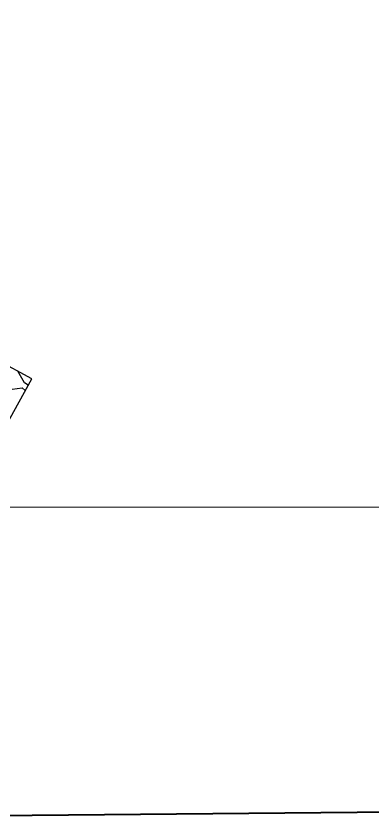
# Model space of a CAD drawing. Header units: inches. Extents: x -5337 to 1057, y 15227 to 19227.
# Drawn here: x -3577.38 to -3567.9, y 16320.64 to 16342.06 of the extents above; entities that cross this region are included whole.
import ezdxf

# ---------------------------------------------------------------- set-up
doc = ezdxf.new("R2010")
doc.units = ezdxf.units.IN
doc.header["$LTSCALE"] = 150
doc.header["$MEASUREMENT"] = 0
doc.linetypes.add('HIDDEN', pattern=[0.375, 0.25, -0.125])
for name, color, linetype in [('grid', 7, 'HIDDEN'), ('Level 9', 7, 'Continuous'), ('PAVING', 7, 'Continuous')]:
    doc.layers.add(name, color=color, linetype=linetype)

msp = doc.modelspace()

# ---------------------------------------------------------------- linework, layer by layer
at = {"layer": 'grid', "color": 252, "linetype": 'HIDDEN', "lineweight": 0, "ltscale": 0.6}
msp.add_line((-5232.144, 16328.984), (952.356, 16328.984), dxfattribs=at)
at = {"layer": 'Level 9', "linetype": 'Continuous', "lineweight": 40}
msp.add_line((-3533.893, 16321.176), (-3592.156, 16320.636), dxfattribs=at)
at = {"layer": 'PAVING', "color": 1}
for p, q in [((-3576.971, 16332.398), (-3594.485, 16342.055)), ((-3577.161, 16332.298), (-3577.337, 16332.601)), ((-3581.799, 16323.641), (-3576.971, 16332.398)), ((-3577.063, 16332.231), (-3577.161, 16332.298)), ((-3577.489, 16332.127), (-3577.222, 16332.16)), ((-3577.222, 16332.16), (-3577.142, 16332.087))]:
    msp.add_line(p, q, dxfattribs=at)

doc.saveas('drawing.dxf')
